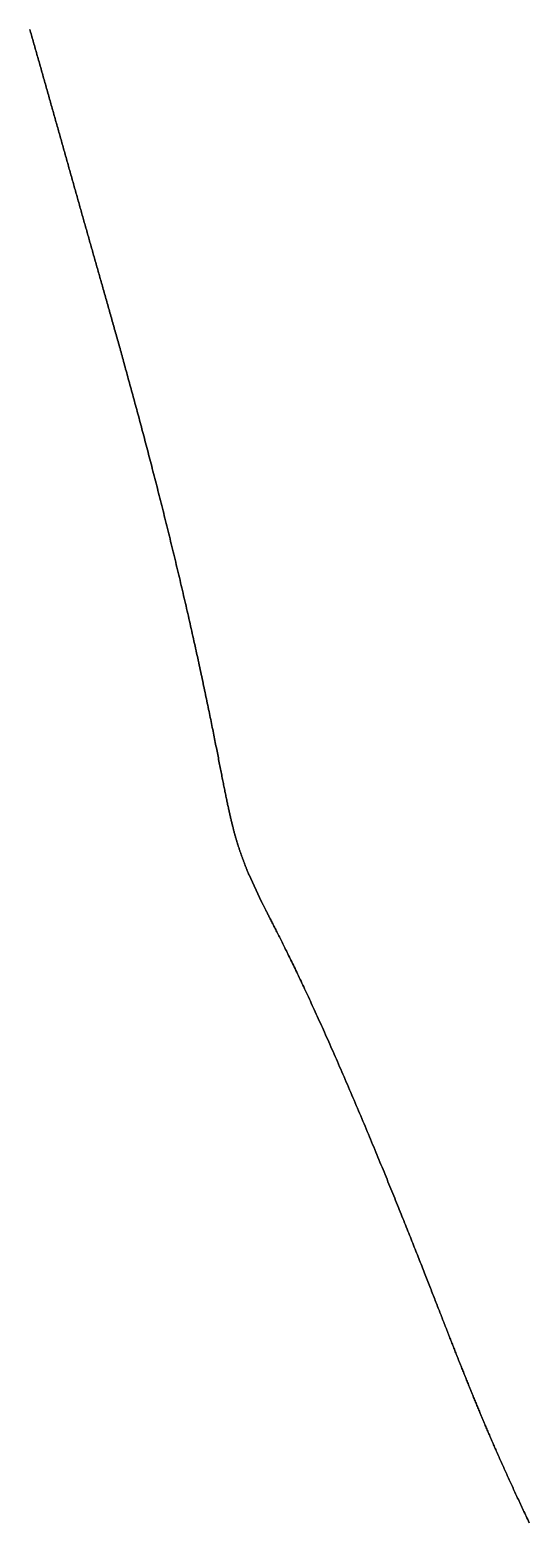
# Model space of a CAD drawing. Header units: inches. Extents: x 130170 to 284068, y 377793 to 804530.
# Drawn here: x 260102.2 to 260119.8, y 742403.6 to 742456.2 of the extents above; entities that cross this region are included whole.
import ezdxf

# ---------------------------------------------------------------- set-up
doc = ezdxf.new("R2010")
doc.units = ezdxf.units.IN
doc.header["$MEASUREMENT"] = 0
doc.layers.add('muni_il', color=7, linetype='Continuous')

msp = doc.modelspace()

# ---------------------------------------------------------------- linework, layer by layer
at = {"layer": 'muni_il'}
for points in [[(260119.768, 742403.587), (260119.741, 742403.644), (260119.714, 742403.7), (260119.688, 742403.756), (260119.661, 742403.812), (260119.635, 742403.867), (260119.61, 742403.922), (260119.584, 742403.976), (260119.558, 742404.031), (260119.533, 742404.085), (260119.508, 742404.138), (260119.483, 742404.192), (260119.458, 742404.245), (260119.434, 742404.297), (260119.409, 742404.35), (260119.385, 742404.402), (260119.361, 742404.453), (260119.337, 742404.505), (260119.313, 742404.556), (260119.289, 742404.607), (260119.266, 742404.658), (260119.243, 742404.708), (260119.22, 742404.758), (260119.197, 742404.808), (260119.174, 742404.858), (260119.151, 742404.907), (260119.129, 742404.956), (260119.106, 742405.005), (260119.084, 742405.054), (260119.062, 742405.102), (260119.04, 742405.151), (260119.018, 742405.199), (260118.996, 742405.246), (260118.975, 742405.294), (260118.953, 742405.341), (260118.932, 742405.388), (260118.911, 742405.435), (260118.89, 742405.482), (260118.869, 742405.528), (260118.848, 742405.575), (260118.828, 742405.621), (260118.807, 742405.667), (260118.787, 742405.712), (260118.766, 742405.758), (260118.746, 742405.803), (260118.726, 742405.848), (260118.706, 742405.894), (260118.686, 742405.938), (260118.666, 742405.983), (260118.647, 742406.028), (260118.627, 742406.072), (260118.608, 742406.116), (260118.588, 742406.16), (260118.569, 742406.204), (260118.55, 742406.248), (260118.531, 742406.292), (260118.512, 742406.335), (260118.493, 742406.379), (260118.474, 742406.422), (260118.455, 742406.465), (260118.437, 742406.508), (260118.418, 742406.551), (260118.399, 742406.593), (260118.381, 742406.636), (260118.363, 742406.679), (260118.344, 742406.721), (260118.326, 742406.763), (260118.308, 742406.806), (260118.29, 742406.848), (260118.272, 742406.89), (260118.254, 742406.932), (260118.237, 742406.974), (260118.219, 742407.015), (260118.201, 742407.057), (260118.183, 742407.099), (260118.166, 742407.14), (260118.148, 742407.182), (260118.131, 742407.223), (260118.114, 742407.264), (260118.096, 742407.306), (260118.079, 742407.347), (260118.062, 742407.388), (260118.044, 742407.429), (260118.027, 742407.47), (260118.01, 742407.511), (260117.993, 742407.552), (260117.976, 742407.593), (260117.959, 742407.633), (260117.942, 742407.674), (260117.925, 742407.715), (260117.909, 742407.756), (260117.892, 742407.796), (260117.875, 742407.837), (260117.858, 742407.877), (260117.842, 742407.918), (260117.825, 742407.959), (260117.808, 742407.999), (260117.792, 742408.04), (260117.775, 742408.08), (260117.758, 742408.121), (260117.742, 742408.161), (260117.725, 742408.202), (260117.709, 742408.243), (260117.692, 742408.283), (260117.676, 742408.324), (260117.659, 742408.364), (260117.643, 742408.405), (260117.626, 742408.445), (260117.61, 742408.486), (260117.594, 742408.527), (260117.577, 742408.567), (260117.561, 742408.608), (260117.544, 742408.649), (260117.528, 742408.69), (260117.511, 742408.731), (260117.495, 742408.772), (260117.479, 742408.813), (260117.462, 742408.854), (260117.446, 742408.895), (260117.429, 742408.936), (260117.413, 742408.977), (260117.396, 742409.019), (260117.38, 742409.06), (260117.363, 742409.102), (260117.347, 742409.143), (260117.33, 742409.185), (260117.313, 742409.227), (260117.297, 742409.269), (260117.28, 742409.311), (260117.263, 742409.353), (260117.247, 742409.395), (260117.23, 742409.437), (260117.213, 742409.48), (260117.196, 742409.523), (260117.179, 742409.565), (260117.162, 742409.608), (260117.145, 742409.651), (260117.128, 742409.695), (260117.111, 742409.738), (260117.094, 742409.782), (260117.077, 742409.826), (260117.059, 742409.87), (260117.042, 742409.914), (260117.025, 742409.958), (260117.007, 742410.002), (260116.99, 742410.047), (260116.972, 742410.092), (260116.954, 742410.137), (260116.936, 742410.183), (260116.919, 742410.229), (260116.901, 742410.274), (260116.883, 742410.32), (260116.864, 742410.367), (260116.846, 742410.413), (260116.828, 742410.46), (260116.809, 742410.508), (260116.791, 742410.555), (260116.772, 742410.603), (260116.753, 742410.651), (260116.734, 742410.699), (260116.715, 742410.748), (260116.696, 742410.797), (260116.677, 742410.846), (260116.658, 742410.896), (260116.638, 742410.945), (260116.618, 742410.996), (260116.599, 742411.046), (260116.579, 742411.097), (260116.559, 742411.149), (260116.539, 742411.2), (260116.518, 742411.252), (260116.498, 742411.305), (260116.477, 742411.358), (260116.456, 742411.411), (260116.435, 742411.464), (260116.414, 742411.518), (260116.393, 742411.573), (260116.371, 742411.628), (260116.35, 742411.683), (260116.328, 742411.739), (260116.306, 742411.795), (260116.284, 742411.852), (260116.261, 742411.909), (260116.239, 742411.966), (260116.216, 742412.024), (260116.193, 742412.083), (260116.17, 742412.142), (260116.147, 742412.201), (260116.123, 742412.261), (260116.099, 742412.321), (260116.075, 742412.382), (260116.051, 742412.443), (260116.027, 742412.505), (260116.002, 742412.568), (260115.977, 742412.631), (260115.952, 742412.694), (260115.927, 742412.758), (260115.901, 742412.823), (260115.876, 742412.888), (260115.85, 742412.954), (260115.823, 742413.02), (260115.797, 742413.087), (260115.77, 742413.154), (260115.744, 742413.222), (260115.716, 742413.29), (260115.689, 742413.359), (260115.662, 742413.428), (260115.634, 742413.498), (260115.606, 742413.569), (260115.577, 742413.64), (260115.548, 742413.712), (260115.52, 742413.784), (260115.491, 742413.857), (260115.461, 742413.931), (260115.432, 742414.005), (260115.402, 742414.079), (260115.372, 742414.154), (260115.341, 742414.23), (260115.311, 742414.306), (260115.28, 742414.383), (260115.249, 742414.46), (260115.218, 742414.538), (260115.186, 742414.616), (260115.154, 742414.695), (260115.122, 742414.775), (260115.09, 742414.855), (260115.057, 742414.935), (260115.024, 742415.016), (260114.991, 742415.098), (260114.958, 742415.18), (260114.924, 742415.263), (260114.891, 742415.346), (260114.857, 742415.429), (260114.822, 742415.513), (260114.788, 742415.598), (260114.753, 742415.683), (260114.718, 742415.768), (260114.683, 742415.854), (260114.648, 742415.94), (260114.612, 742416.027), (260114.577, 742416.114), (260114.541, 742416.201), (260114.504, 742416.289), (260114.468, 742416.377), (260114.432, 742416.466), (260114.395, 742416.554), (260114.358, 742416.644), (260114.321, 742416.733), (260114.284, 742416.823), (260114.246, 742416.913), (260114.209, 742417.003), (260114.171, 742417.094), (260114.133, 742417.184), (260114.095, 742417.275), (260114.057, 742417.366), (260114.019, 742417.458), (260113.981, 742417.549), (260113.942, 742417.641), (260113.904, 742417.732), (260113.865, 742417.824), (260113.826, 742417.916), (260113.787, 742418.008), (260113.749, 742418.1), (260113.709, 742418.192), (260113.671, 742418.284), (260113.631, 742418.376), (260113.592, 742418.468), (260113.553, 742418.56), (260113.514, 742418.652), (260113.475, 742418.743), (260113.435, 742418.835), (260113.396, 742418.927), (260113.357, 742419.018), (260113.318, 742419.109), (260113.279, 742419.2), (260113.24, 742419.29), (260113.2, 742419.381), (260113.161, 742419.471), (260113.122, 742419.561), (260113.083, 742419.65), (260113.044, 742419.739), (260113.006, 742419.828), (260112.967, 742419.917), (260112.928, 742420.005), (260112.89, 742420.093), (260112.851, 742420.18), (260112.813, 742420.267), (260112.775, 742420.353), (260112.737, 742420.439), (260112.699, 742420.524), (260112.661, 742420.609), (260112.624, 742420.693), (260112.586, 742420.777), (260112.549, 742420.86), (260112.512, 742420.943), (260112.475, 742421.025), (260112.438, 742421.106), (260112.402, 742421.187), (260112.366, 742421.267), (260112.33, 742421.347), (260112.294, 742421.426), (260112.258, 742421.504), (260112.223, 742421.582), (260112.188, 742421.659), (260112.153, 742421.735), (260112.118, 742421.81), (260112.083, 742421.885), (260112.049, 742421.959), (260112.015, 742422.032), (260111.981, 742422.105), (260111.948, 742422.177), (260111.915, 742422.248), (260111.882, 742422.318), (260111.849, 742422.388), (260111.817, 742422.457), (260111.785, 742422.525), (260111.753, 742422.592), (260111.721, 742422.659), (260111.69, 742422.725), (260111.659, 742422.79), (260111.628, 742422.854), (260111.598, 742422.917), (260111.568, 742422.98), (260111.538, 742423.042), (260111.509, 742423.103), (260111.479, 742423.164), (260111.451, 742423.224), (260111.422, 742423.283), (260111.394, 742423.341), (260111.365, 742423.398), (260111.338, 742423.455), (260111.31, 742423.511), (260111.283, 742423.566), (260111.256, 742423.621), (260111.23, 742423.675), (260111.204, 742423.728), (260111.178, 742423.78), (260111.152, 742423.832), (260111.127, 742423.883), (260111.102, 742423.933), (260111.077, 742423.982), (260111.053, 742424.031), (260111.029, 742424.079), (260111.005, 742424.126), (260110.982, 742424.173), (260110.959, 742424.219), (260110.936, 742424.264), (260110.914, 742424.308), (260110.892, 742424.352), (260110.87, 742424.395), (260110.848, 742424.438), (260110.827, 742424.479), (260110.807, 742424.52), (260110.786, 742424.56), (260110.766, 742424.6), (260110.747, 742424.638), (260110.727, 742424.676), (260110.708, 742424.714), (260110.69, 742424.75), (260110.671, 742424.786), (260110.653, 742424.821), (260110.636, 742424.855), (260110.619, 742424.889), (260110.602, 742424.922), (260110.586, 742424.954), (260110.57, 742424.985), (260110.554, 742425.016), (260110.539, 742425.046), (260110.524, 742425.075), (260110.509, 742425.103), (260110.495, 742425.131), (260110.482, 742425.158), (260110.468, 742425.184), (260110.455, 742425.209), (260110.443, 742425.234), (260110.431, 742425.258), (260110.419, 742425.281), (260110.408, 742425.303), (260110.397, 742425.325), (260110.386, 742425.345), (260110.376, 742425.365), (260110.366, 742425.385), (260110.357, 742425.403), (260110.348, 742425.421), (260110.339, 742425.438), (260110.331, 742425.454), (260110.323, 742425.47), (260110.316, 742425.484), (260109.887, 742426.402), (260109.884, 742426.408), (260109.881, 742426.414), (260109.878, 742426.422), (260109.874, 742426.432), (260109.87, 742426.442), (260109.865, 742426.455), (260109.86, 742426.468), (260109.854, 742426.482), (260109.848, 742426.497), (260109.841, 742426.513), (260109.834, 742426.53), (260109.827, 742426.548), (260109.82, 742426.566), (260109.812, 742426.584), (260109.805, 742426.604), (260109.797, 742426.623), (260109.789, 742426.644), (260109.781, 742426.664), (260109.772, 742426.685), (260109.764, 742426.706), (260109.756, 742426.728), (260109.747, 742426.749), (260109.739, 742426.771), (260109.73, 742426.794), (260109.722, 742426.816), (260109.713, 742426.839), (260109.704, 742426.862), (260109.696, 742426.884), (260109.687, 742426.908), (260109.678, 742426.931), (260109.67, 742426.954), (260109.661, 742426.978), (260109.652, 742427.001), (260109.644, 742427.025), (260109.635, 742427.049), (260109.627, 742427.073), (260109.618, 742427.097), (260109.609, 742427.121), (260109.601, 742427.145), (260109.592, 742427.169), (260109.584, 742427.194), (260109.576, 742427.218), (260109.567, 742427.243), (260109.559, 742427.267), (260109.55, 742427.292), (260109.542, 742427.317), (260109.534, 742427.342), (260109.526, 742427.367), (260109.518, 742427.392), (260109.509, 742427.417), (260109.501, 742427.443), (260109.493, 742427.468), (260109.485, 742427.494), (260109.477, 742427.519), (260109.469, 742427.545), (260109.461, 742427.571), (260109.453, 742427.597), (260109.445, 742427.624), (260109.438, 742427.65), (260109.43, 742427.677), (260109.422, 742427.704), (260109.414, 742427.73), (260109.406, 742427.758), (260109.399, 742427.785), (260109.391, 742427.812), (260109.383, 742427.84), (260109.375, 742427.868), (260109.368, 742427.896), (260109.36, 742427.925), (260109.352, 742427.953), (260109.345, 742427.982), (260109.337, 742428.011), (260109.329, 742428.041), (260109.322, 742428.071), (260109.314, 742428.101), (260109.306, 742428.131), (260109.299, 742428.161), (260109.291, 742428.192), (260109.283, 742428.223), (260109.276, 742428.255), (260109.268, 742428.287), (260109.26, 742428.319), (260109.253, 742428.352), (260109.245, 742428.384), (260109.237, 742428.418), (260109.229, 742428.451), (260109.222, 742428.485), (260109.214, 742428.52), (260109.206, 742428.555), (260109.198, 742428.59), (260109.19, 742428.625), (260109.182, 742428.662), (260109.174, 742428.698), (260109.166, 742428.735), (260109.158, 742428.772), (260109.15, 742428.81), (260109.141, 742428.849), (260109.133, 742428.887), (260109.125, 742428.927), (260109.116, 742428.966), (260109.108, 742429.007), (260109.099, 742429.047), (260109.091, 742429.089), (260109.082, 742429.13), (260109.073, 742429.173), (260109.065, 742429.215), (260109.056, 742429.259), (260109.047, 742429.303), (260109.038, 742429.347), (260109.029, 742429.392), (260109.02, 742429.437), (260109.01, 742429.483), (260109.001, 742429.53), (260108.992, 742429.577), (260108.982, 742429.625), (260108.973, 742429.673), (260108.963, 742429.722), (260108.953, 742429.771), (260108.943, 742429.821), (260108.933, 742429.872), (260108.923, 742429.923), (260108.913, 742429.975), (260108.903, 742430.027), (260108.892, 742430.08), (260108.882, 742430.134), (260108.871, 742430.188), (260108.86, 742430.242), (260108.849, 742430.298), (260108.838, 742430.354), (260108.827, 742430.41), (260108.816, 742430.467), (260108.805, 742430.525), (260108.793, 742430.583), (260108.781, 742430.642), (260108.77, 742430.702), (260108.758, 742430.762), (260108.746, 742430.823), (260108.734, 742430.884), (260108.721, 742430.946), (260108.709, 742431.009), (260108.696, 742431.072), (260108.684, 742431.135), (260108.671, 742431.2), (260108.658, 742431.265), (260108.645, 742431.33), (260108.632, 742431.396), (260108.618, 742431.463), (260108.605, 742431.53), (260108.591, 742431.598), (260108.577, 742431.666), (260108.563, 742431.735), (260108.549, 742431.805), (260108.535, 742431.875), (260108.521, 742431.946), (260108.506, 742432.017), (260108.491, 742432.089), (260108.477, 742432.161), (260108.462, 742432.234), (260108.446, 742432.308), (260108.431, 742432.382), (260108.416, 742432.456), (260108.4, 742432.531), (260108.384, 742432.607), (260108.369, 742432.683), (260108.353, 742432.759), (260108.336, 742432.836), (260108.32, 742432.914), (260108.304, 742432.992), (260108.287, 742433.07), (260108.27, 742433.149), (260108.253, 742433.229), (260108.236, 742433.309), (260108.219, 742433.389), (260108.202, 742433.47), (260108.185, 742433.551), (260108.167, 742433.633), (260108.149, 742433.715), (260108.131, 742433.798), (260108.113, 742433.881), (260108.095, 742433.964), (260108.077, 742434.048), (260108.058, 742434.132), (260108.04, 742434.217), (260108.021, 742434.301), (260108.002, 742434.387), (260107.983, 742434.472), (260107.964, 742434.558), (260107.945, 742434.644), (260107.926, 742434.731), (260107.906, 742434.818), (260107.887, 742434.905), (260107.867, 742434.992), (260107.847, 742435.08), (260107.827, 742435.168), (260107.808, 742435.256), (260107.787, 742435.345), (260107.767, 742435.433), (260107.747, 742435.523), (260107.726, 742435.612), (260107.706, 742435.701), (260107.685, 742435.791), (260107.665, 742435.88), (260107.644, 742435.97), (260107.623, 742436.06), (260107.602, 742436.151), (260107.581, 742436.241), (260107.56, 742436.332), (260107.538, 742436.422), (260107.517, 742436.513), (260107.496, 742436.604), (260107.474, 742436.695), (260107.453, 742436.786), (260107.431, 742436.877), (260107.409, 742436.968), (260107.388, 742437.059), (260107.366, 742437.15), (260107.344, 742437.242), (260107.322, 742437.333), (260107.3, 742437.424), (260107.278, 742437.515), (260107.256, 742437.607), (260107.234, 742437.698), (260107.212, 742437.789), (260107.19, 742437.88), (260107.167, 742437.971), (260107.145, 742438.062), (260107.123, 742438.153), (260107.101, 742438.244), (260107.078, 742438.335), (260107.056, 742438.425), (260107.034, 742438.516), (260107.011, 742438.606), (260106.989, 742438.697), (260106.966, 742438.787), (260106.944, 742438.877), (260106.922, 742438.966), (260106.899, 742439.056), (260106.877, 742439.146), (260106.854, 742439.235), (260106.832, 742439.324), (260106.81, 742439.413), (260106.787, 742439.501), (260106.765, 742439.59), (260106.743, 742439.678), (260106.72, 742439.766), (260106.698, 742439.854), (260106.676, 742439.941), (260106.653, 742440.028), (260106.631, 742440.115), (260106.609, 742440.202), (260106.587, 742440.288), (260106.565, 742440.374), (260106.542, 742440.46), (260106.52, 742440.545), (260106.498, 742440.631), (260106.476, 742440.716), (260106.454, 742440.8), (260106.433, 742440.884), (260106.411, 742440.968), (260106.389, 742441.052), (260106.367, 742441.135), (260106.345, 742441.218), (260106.324, 742441.301), (260106.302, 742441.383), (260106.281, 742441.465), (260106.259, 742441.546), (260106.238, 742441.627), (260106.217, 742441.708), (260106.195, 742441.788), (260106.174, 742441.868), (260106.153, 742441.948), (260106.132, 742442.027), (260106.111, 742442.106), (260106.09, 742442.185), (260106.069, 742442.263), (260106.048, 742442.34), (260106.028, 742442.418), (260106.007, 742442.495), (260105.986, 742442.571), (260105.966, 742442.648), (260105.946, 742442.723), (260105.925, 742442.799), (260105.905, 742442.874), (260105.885, 742442.948), (260105.865, 742443.022), (260105.845, 742443.096), (260105.825, 742443.17), (260105.805, 742443.243), (260105.785, 742443.315), (260105.766, 742443.387), (260105.746, 742443.459), (260105.727, 742443.531), (260105.707, 742443.602), (260105.688, 742443.672), (260105.669, 742443.742), (260105.65, 742443.812), (260105.63, 742443.882), (260105.612, 742443.951), (260105.593, 742444.019), (260105.574, 742444.088), (260105.555, 742444.156), (260105.536, 742444.223), (260105.518, 742444.29), (260105.499, 742444.357), (260105.481, 742444.424), (260105.463, 742444.489), (260105.445, 742444.555), (260105.426, 742444.621), (260105.408, 742444.685), (260105.39, 742444.75), (260105.373, 742444.814), (260105.355, 742444.878), (260105.337, 742444.942), (260105.319, 742445.005), (260105.302, 742445.068), (260105.284, 742445.13), (260105.267, 742445.192), (260105.25, 742445.254), (260105.233, 742445.316), (260105.215, 742445.377), (260105.198, 742445.438), (260105.181, 742445.498), (260105.164, 742445.559), (260105.148, 742445.619), (260105.131, 742445.678), (260105.114, 742445.738), (260105.097, 742445.797), (260105.081, 742445.855), (260105.064, 742445.914), (260105.048, 742445.972), (260105.032, 742446.03), (260105.015, 742446.088), (260104.999, 742446.145), (260104.983, 742446.202), (260104.967, 742446.259), (260104.951, 742446.316), (260104.935, 742446.372), (260104.919, 742446.429), (260104.903, 742446.484), (260104.887, 742446.54), (260104.872, 742446.596), (260104.856, 742446.651), (260104.84, 742446.706), (260104.825, 742446.761), (260104.809, 742446.815), (260104.794, 742446.87), (260104.778, 742446.924), (260104.763, 742446.978), (260104.748, 742447.032), (260104.733, 742447.086), (260104.717, 742447.139), (260104.702, 742447.193), (260104.687, 742447.246), (260104.672, 742447.299), (260104.657, 742447.352), (260104.642, 742447.404), (260104.627, 742447.457), (260104.612, 742447.509), (260104.597, 742447.562), (260104.582, 742447.614), (260104.568, 742447.666), (260104.553, 742447.718), (260104.538, 742447.77), (260104.524, 742447.821), (260104.509, 742447.873), (260104.494, 742447.924), (260104.48, 742447.976), (260104.465, 742448.027), (260104.451, 742448.078), (260104.436, 742448.129), (260104.422, 742448.18), (260104.407, 742448.231), (260104.393, 742448.282), (260104.378, 742448.333), (260104.364, 742448.384), (260104.349, 742448.434), (260104.335, 742448.485), (260104.321, 742448.536), (260104.306, 742448.586), (260104.292, 742448.637), (260104.278, 742448.687), (260104.263, 742448.737), (260104.249, 742448.788), (260104.235, 742448.838), (260104.221, 742448.888), (260104.206, 742448.939), (260104.192, 742448.989), (260104.178, 742449.039), (260104.164, 742449.089), (260104.149, 742449.139), (260104.135, 742449.19), (260104.121, 742449.24), (260104.107, 742449.29), (260104.093, 742449.34), (260104.078, 742449.39), (260104.064, 742449.44), (260104.05, 742449.491), (260104.036, 742449.541), (260104.021, 742449.591), (260104.007, 742449.641), (260103.993, 742449.691), (260103.979, 742449.742), (260103.965, 742449.792), (260103.951, 742449.842), (260103.936, 742449.893), (260103.922, 742449.943), (260103.908, 742449.993), (260103.894, 742450.044), (260103.879, 742450.094), (260103.865, 742450.145), (260103.851, 742450.195), (260103.837, 742450.246), (260103.822, 742450.296), (260103.808, 742450.347), (260103.794, 742450.398), (260103.779, 742450.448), (260103.765, 742450.499), (260103.751, 742450.55), (260103.736, 742450.601), (260103.722, 742450.651), (260103.708, 742450.702), (260103.693, 742450.753), (260103.679, 742450.804), (260103.665, 742450.855), (260103.65, 742450.906), (260103.636, 742450.958), (260103.621, 742451.009), (260103.607, 742451.06), (260103.592, 742451.111), (260103.578, 742451.163), (260103.564, 742451.214), (260103.549, 742451.266), (260103.535, 742451.317), (260103.52, 742451.369), (260103.505, 742451.42), (260103.491, 742451.472), (260103.476, 742451.524), (260103.462, 742451.575), (260103.447, 742451.627), (260103.433, 742451.679), (260103.418, 742451.731), (260103.403, 742451.783), (260103.389, 742451.835), (260103.374, 742451.887), (260103.359, 742451.939), (260103.345, 742451.991), (260103.33, 742452.043), (260103.315, 742452.096), (260103.3, 742452.148), (260103.286, 742452.2), (260103.271, 742452.253), (260103.256, 742452.305), (260103.241, 742452.357), (260103.227, 742452.41), (260103.212, 742452.462), (260103.197, 742452.515), (260103.182, 742452.568), (260103.167, 742452.62), (260103.153, 742452.673), (260103.138, 742452.725), (260103.123, 742452.778), (260103.108, 742452.831), (260103.093, 742452.884), (260103.078, 742452.936), (260103.063, 742452.989), (260103.048, 742453.042), (260103.033, 742453.095), (260103.019, 742453.148), (260103.004, 742453.201), (260102.989, 742453.254), (260102.974, 742453.307), (260102.959, 742453.36), (260102.944, 742453.413), (260102.929, 742453.465), (260102.914, 742453.518), (260102.899, 742453.571), (260102.884, 742453.624), (260102.869, 742453.677), (260102.854, 742453.73), (260102.839, 742453.783), (260102.824, 742453.836), (260102.809, 742453.889), (260102.794, 742453.942), (260102.779, 742453.995), (260102.764, 742454.048), (260102.749, 742454.101), (260102.734, 742454.154), (260102.719, 742454.207), (260102.704, 742454.26), (260102.689, 742454.313), (260102.674, 742454.366), (260102.659, 742454.419), (260102.644, 742454.471), (260102.629, 742454.524), (260102.614, 742454.577), (260102.599, 742454.63), (260102.584, 742454.683), (260102.569, 742454.735), (260102.554, 742454.788), (260102.539, 742454.841), (260102.524, 742454.893), (260102.51, 742454.946), (260102.495, 742454.998), (260102.48, 742455.051), (260102.465, 742455.103), (260102.45, 742455.155), (260102.435, 742455.208), (260102.42, 742455.26), (260102.405, 742455.312), (260102.391, 742455.364), (260102.376, 742455.416), (260102.361, 742455.468), (260102.346, 742455.521), (260102.331, 742455.572), (260102.317, 742455.624), (260102.302, 742455.676), (260102.287, 742455.728), (260102.272, 742455.779), (260102.258, 742455.831), (260102.243, 742455.883), (260102.228, 742455.934), (260102.214, 742455.985), (260102.199, 742456.037), (260102.185, 742456.088), (260102.17, 742456.139), (260102.155, 742456.19)], [(260102.155, 742456.19), (260102.17, 742456.139), (260102.185, 742456.088), (260102.199, 742456.037), (260102.214, 742455.985), (260102.228, 742455.934), (260102.243, 742455.883), (260102.258, 742455.831), (260102.272, 742455.779), (260102.287, 742455.728), (260102.302, 742455.676), (260102.317, 742455.624), (260102.331, 742455.572), (260102.346, 742455.521), (260102.361, 742455.468), (260102.376, 742455.416), (260102.391, 742455.364), (260102.405, 742455.312), (260102.42, 742455.26), (260102.435, 742455.208), (260102.45, 742455.155), (260102.465, 742455.103), (260102.48, 742455.051), (260102.495, 742454.998), (260102.51, 742454.946), (260102.524, 742454.893), (260102.539, 742454.841), (260102.554, 742454.788), (260102.569, 742454.735), (260102.584, 742454.683), (260102.599, 742454.63), (260102.614, 742454.577), (260102.629, 742454.524), (260102.644, 742454.471), (260102.659, 742454.419), (260102.674, 742454.366), (260102.689, 742454.313), (260102.704, 742454.26), (260102.719, 742454.207), (260102.734, 742454.154), (260102.749, 742454.101), (260102.764, 742454.048), (260102.779, 742453.995), (260102.794, 742453.942), (260102.809, 742453.889), (260102.824, 742453.836), (260102.839, 742453.783), (260102.854, 742453.73), (260102.869, 742453.677), (260102.884, 742453.624), (260102.899, 742453.571), (260102.914, 742453.518), (260102.929, 742453.465), (260102.944, 742453.413), (260102.959, 742453.36), (260102.974, 742453.307), (260102.989, 742453.254), (260103.004, 742453.201), (260103.019, 742453.148), (260103.033, 742453.095), (260103.048, 742453.042), (260103.063, 742452.989), (260103.078, 742452.936), (260103.093, 742452.884), (260103.108, 742452.831), (260103.123, 742452.778), (260103.138, 742452.725), (260103.153, 742452.673), (260103.167, 742452.62), (260103.182, 742452.568), (260103.197, 742452.515), (260103.212, 742452.462), (260103.227, 742452.41), (260103.241, 742452.357), (260103.256, 742452.305), (260103.271, 742452.253), (260103.286, 742452.2), (260103.3, 742452.148), (260103.315, 742452.096), (260103.33, 742452.043), (260103.345, 742451.991), (260103.359, 742451.939), (260103.374, 742451.887), (260103.389, 742451.835), (260103.403, 742451.783), (260103.418, 742451.731), (260103.433, 742451.679), (260103.447, 742451.627), (260103.462, 742451.575), (260103.476, 742451.524), (260103.491, 742451.472), (260103.505, 742451.42), (260103.52, 742451.369), (260103.535, 742451.317), (260103.549, 742451.266), (260103.564, 742451.214), (260103.578, 742451.163), (260103.592, 742451.111), (260103.607, 742451.06), (260103.621, 742451.009), (260103.636, 742450.958), (260103.65, 742450.906), (260103.665, 742450.855), (260103.679, 742450.804), (260103.693, 742450.753), (260103.708, 742450.702), (260103.722, 742450.651), (260103.736, 742450.601), (260103.751, 742450.55), (260103.765, 742450.499), (260103.779, 742450.448), (260103.794, 742450.398), (260103.808, 742450.347), (260103.822, 742450.296), (260103.837, 742450.246), (260103.851, 742450.195), (260103.865, 742450.145), (260103.879, 742450.094), (260103.894, 742450.044), (260103.908, 742449.993), (260103.922, 742449.943), (260103.936, 742449.893), (260103.951, 742449.842), (260103.965, 742449.792), (260103.979, 742449.742), (260103.993, 742449.691), (260104.007, 742449.641), (260104.021, 742449.591), (260104.036, 742449.541), (260104.05, 742449.491), (260104.064, 742449.44), (260104.078, 742449.39), (260104.093, 742449.34), (260104.107, 742449.29), (260104.121, 742449.24), (260104.135, 742449.19), (260104.149, 742449.139), (260104.164, 742449.089), (260104.178, 742449.039), (260104.192, 742448.989), (260104.206, 742448.939), (260104.221, 742448.888), (260104.235, 742448.838), (260104.249, 742448.788), (260104.263, 742448.737), (260104.278, 742448.687), (260104.292, 742448.637), (260104.306, 742448.586), (260104.321, 742448.536), (260104.335, 742448.485), (260104.349, 742448.434), (260104.364, 742448.384), (260104.378, 742448.333), (260104.393, 742448.282), (260104.407, 742448.231), (260104.422, 742448.18), (260104.436, 742448.129), (260104.451, 742448.078), (260104.465, 742448.027), (260104.48, 742447.976), (260104.494, 742447.924), (260104.509, 742447.873), (260104.524, 742447.821), (260104.538, 742447.77), (260104.553, 742447.718), (260104.568, 742447.666), (260104.582, 742447.614), (260104.597, 742447.562), (260104.612, 742447.509), (260104.627, 742447.457), (260104.642, 742447.404), (260104.657, 742447.352), (260104.672, 742447.299), (260104.687, 742447.246), (260104.702, 742447.193), (260104.717, 742447.139), (260104.733, 742447.086), (260104.748, 742447.032), (260104.763, 742446.978), (260104.778, 742446.924), (260104.794, 742446.87), (260104.809, 742446.815), (260104.825, 742446.761), (260104.84, 742446.706), (260104.856, 742446.651), (260104.872, 742446.596), (260104.887, 742446.54), (260104.903, 742446.484), (260104.919, 742446.429), (260104.935, 742446.372), (260104.951, 742446.316), (260104.967, 742446.259), (260104.983, 742446.202), (260104.999, 742446.145), (260105.015, 742446.088), (260105.032, 742446.03), (260105.048, 742445.972), (260105.064, 742445.914), (260105.081, 742445.855), (260105.097, 742445.797), (260105.114, 742445.738), (260105.131, 742445.678), (260105.148, 742445.619), (260105.164, 742445.559), (260105.181, 742445.498), (260105.198, 742445.438), (260105.215, 742445.377), (260105.233, 742445.316), (260105.25, 742445.254), (260105.267, 742445.192), (260105.284, 742445.13), (260105.302, 742445.068), (260105.319, 742445.005), (260105.337, 742444.942), (260105.355, 742444.878), (260105.373, 742444.814), (260105.39, 742444.75), (260105.408, 742444.685), (260105.426, 742444.621), (260105.445, 742444.555), (260105.463, 742444.489), (260105.481, 742444.424), (260105.499, 742444.357), (260105.518, 742444.29), (260105.536, 742444.223), (260105.555, 742444.156), (260105.574, 742444.088), (260105.593, 742444.019), (260105.612, 742443.951), (260105.63, 742443.882), (260105.65, 742443.812), (260105.669, 742443.742), (260105.688, 742443.672), (260105.707, 742443.602), (260105.727, 742443.531), (260105.746, 742443.459), (260105.766, 742443.387), (260105.785, 742443.315), (260105.805, 742443.243), (260105.825, 742443.17), (260105.845, 742443.096), (260105.865, 742443.022), (260105.885, 742442.948), (260105.905, 742442.874), (260105.925, 742442.799), (260105.946, 742442.723), (260105.966, 742442.648), (260105.986, 742442.571), (260106.007, 742442.495), (260106.028, 742442.418), (260106.048, 742442.34), (260106.069, 742442.263), (260106.09, 742442.185), (260106.111, 742442.106), (260106.132, 742442.027), (260106.153, 742441.948), (260106.174, 742441.868), (260106.195, 742441.788), (260106.217, 742441.708), (260106.238, 742441.627), (260106.259, 742441.546), (260106.281, 742441.465), (260106.302, 742441.383), (260106.324, 742441.301), (260106.345, 742441.218), (260106.367, 742441.135), (260106.389, 742441.052), (260106.411, 742440.968), (260106.433, 742440.884), (260106.454, 742440.8), (260106.476, 742440.716), (260106.498, 742440.631), (260106.52, 742440.545), (260106.542, 742440.46), (260106.565, 742440.374), (260106.587, 742440.288), (260106.609, 742440.202), (260106.631, 742440.115), (260106.653, 742440.028), (260106.676, 742439.941), (260106.698, 742439.854), (260106.72, 742439.766), (260106.743, 742439.678), (260106.765, 742439.59), (260106.787, 742439.501), (260106.81, 742439.413), (260106.832, 742439.324), (260106.854, 742439.235), (260106.877, 742439.146), (260106.899, 742439.056), (260106.922, 742438.966), (260106.944, 742438.877), (260106.966, 742438.787), (260106.989, 742438.697), (260107.011, 742438.606), (260107.034, 742438.516), (260107.056, 742438.425), (260107.078, 742438.335), (260107.101, 742438.244), (260107.123, 742438.153), (260107.145, 742438.062), (260107.167, 742437.971), (260107.19, 742437.88), (260107.212, 742437.789), (260107.234, 742437.698), (260107.256, 742437.607), (260107.278, 742437.515), (260107.3, 742437.424), (260107.322, 742437.333), (260107.344, 742437.242), (260107.366, 742437.15), (260107.388, 742437.059), (260107.409, 742436.968), (260107.431, 742436.877), (260107.453, 742436.786), (260107.474, 742436.695), (260107.496, 742436.604), (260107.517, 742436.513), (260107.538, 742436.422), (260107.56, 742436.332), (260107.581, 742436.241), (260107.602, 742436.151), (260107.623, 742436.06), (260107.644, 742435.97), (260107.665, 742435.88), (260107.685, 742435.791), (260107.706, 742435.701), (260107.726, 742435.612), (260107.747, 742435.523), (260107.767, 742435.433), (260107.787, 742435.345), (260107.808, 742435.256), (260107.827, 742435.168), (260107.847, 742435.08), (260107.867, 742434.992), (260107.887, 742434.905), (260107.906, 742434.818), (260107.926, 742434.731), (260107.945, 742434.644), (260107.964, 742434.558), (260107.983, 742434.472), (260108.002, 742434.387), (260108.021, 742434.301), (260108.04, 742434.217), (260108.058, 742434.132), (260108.077, 742434.048), (260108.095, 742433.964), (260108.113, 742433.881), (260108.131, 742433.798), (260108.149, 742433.715), (260108.167, 742433.633), (260108.185, 742433.551), (260108.202, 742433.47), (260108.219, 742433.389), (260108.236, 742433.309), (260108.253, 742433.229), (260108.27, 742433.149), (260108.287, 742433.07), (260108.304, 742432.992), (260108.32, 742432.914), (260108.336, 742432.836), (260108.353, 742432.759), (260108.369, 742432.683), (260108.384, 742432.607), (260108.4, 742432.531), (260108.416, 742432.456), (260108.431, 742432.382), (260108.446, 742432.308), (260108.462, 742432.234), (260108.477, 742432.161), (260108.491, 742432.089), (260108.506, 742432.017), (260108.521, 742431.946), (260108.535, 742431.875), (260108.549, 742431.805), (260108.563, 742431.735), (260108.577, 742431.666), (260108.591, 742431.598), (260108.605, 742431.53), (260108.618, 742431.463), (260108.632, 742431.396), (260108.645, 742431.33), (260108.658, 742431.265), (260108.671, 742431.2), (260108.684, 742431.135), (260108.696, 742431.072), (260108.709, 742431.009), (260108.721, 742430.946), (260108.734, 742430.884), (260108.746, 742430.823), (260108.758, 742430.762), (260108.77, 742430.702), (260108.781, 742430.642), (260108.793, 742430.583), (260108.805, 742430.525), (260108.816, 742430.467), (260108.827, 742430.41), (260108.838, 742430.354), (260108.849, 742430.298), (260108.86, 742430.242), (260108.871, 742430.188), (260108.882, 742430.134), (260108.892, 742430.08), (260108.903, 742430.027), (260108.913, 742429.975), (260108.923, 742429.923), (260108.933, 742429.872), (260108.943, 742429.821), (260108.953, 742429.771), (260108.963, 742429.722), (260108.973, 742429.673), (260108.982, 742429.625), (260108.992, 742429.577), (260109.001, 742429.53), (260109.01, 742429.483), (260109.02, 742429.437), (260109.029, 742429.392), (260109.038, 742429.347), (260109.047, 742429.303), (260109.056, 742429.259), (260109.065, 742429.215), (260109.073, 742429.173), (260109.082, 742429.13), (260109.091, 742429.089), (260109.099, 742429.047), (260109.108, 742429.007), (260109.116, 742428.966), (260109.125, 742428.927), (260109.133, 742428.887), (260109.141, 742428.849), (260109.15, 742428.81), (260109.158, 742428.772), (260109.166, 742428.735), (260109.174, 742428.698), (260109.182, 742428.662), (260109.19, 742428.625), (260109.198, 742428.59), (260109.206, 742428.555), (260109.214, 742428.52), (260109.222, 742428.485), (260109.229, 742428.451), (260109.237, 742428.418), (260109.245, 742428.384), (260109.253, 742428.352), (260109.26, 742428.319), (260109.268, 742428.287), (260109.276, 742428.255), (260109.283, 742428.223), (260109.291, 742428.192), (260109.299, 742428.161), (260109.306, 742428.131), (260109.314, 742428.101), (260109.322, 742428.071), (260109.329, 742428.041), (260109.337, 742428.011), (260109.345, 742427.982), (260109.352, 742427.953), (260109.36, 742427.925), (260109.368, 742427.896), (260109.375, 742427.868), (260109.383, 742427.84), (260109.391, 742427.812), (260109.399, 742427.785), (260109.406, 742427.758), (260109.414, 742427.73), (260109.422, 742427.704), (260109.43, 742427.677), (260109.438, 742427.65), (260109.445, 742427.624), (260109.453, 742427.597), (260109.461, 742427.571), (260109.469, 742427.545), (260109.477, 742427.519), (260109.485, 742427.494), (260109.493, 742427.468), (260109.501, 742427.443), (260109.509, 742427.417), (260109.518, 742427.392), (260109.526, 742427.367), (260109.534, 742427.342), (260109.542, 742427.317), (260109.55, 742427.292), (260109.559, 742427.267), (260109.567, 742427.243), (260109.576, 742427.218), (260109.584, 742427.194), (260109.592, 742427.169), (260109.601, 742427.145), (260109.609, 742427.121), (260109.618, 742427.097), (260109.627, 742427.073), (260109.635, 742427.049), (260109.644, 742427.025), (260109.652, 742427.001), (260109.661, 742426.978), (260109.67, 742426.954), (260109.678, 742426.931), (260109.687, 742426.908), (260109.696, 742426.884), (260109.704, 742426.862), (260109.713, 742426.839), (260109.722, 742426.816), (260109.73, 742426.794), (260109.739, 742426.771), (260109.747, 742426.749), (260109.756, 742426.728), (260109.764, 742426.706), (260109.772, 742426.685), (260109.781, 742426.664), (260109.789, 742426.644), (260109.797, 742426.623), (260109.805, 742426.604), (260109.812, 742426.584), (260109.82, 742426.566), (260109.827, 742426.548), (260109.834, 742426.53), (260109.841, 742426.513), (260109.848, 742426.497), (260109.854, 742426.482), (260109.86, 742426.468), (260109.865, 742426.455), (260109.87, 742426.442), (260109.874, 742426.432), (260109.878, 742426.422), (260109.881, 742426.414), (260109.884, 742426.408), (260109.887, 742426.402), (260110.316, 742425.484), (260110.323, 742425.47), (260110.331, 742425.454), (260110.339, 742425.438), (260110.348, 742425.421), (260110.357, 742425.403), (260110.366, 742425.385), (260110.376, 742425.365), (260110.386, 742425.345), (260110.397, 742425.325), (260110.408, 742425.303), (260110.419, 742425.281), (260110.431, 742425.258), (260110.443, 742425.234), (260110.455, 742425.209), (260110.468, 742425.184), (260110.482, 742425.158), (260110.495, 742425.131), (260110.509, 742425.103), (260110.524, 742425.075), (260110.539, 742425.046), (260110.554, 742425.016), (260110.57, 742424.985), (260110.586, 742424.954), (260110.602, 742424.922), (260110.619, 742424.889), (260110.636, 742424.855), (260110.653, 742424.821), (260110.671, 742424.786), (260110.69, 742424.75), (260110.708, 742424.714), (260110.727, 742424.676), (260110.747, 742424.638), (260110.766, 742424.6), (260110.786, 742424.56), (260110.807, 742424.52), (260110.827, 742424.479), (260110.848, 742424.438), (260110.87, 742424.395), (260110.892, 742424.352), (260110.914, 742424.308), (260110.936, 742424.264), (260110.959, 742424.219), (260110.982, 742424.173), (260111.005, 742424.126), (260111.029, 742424.079), (260111.053, 742424.031), (260111.077, 742423.982), (260111.102, 742423.933), (260111.127, 742423.883), (260111.152, 742423.832), (260111.178, 742423.78), (260111.204, 742423.728), (260111.23, 742423.675), (260111.256, 742423.621), (260111.283, 742423.566), (260111.31, 742423.511), (260111.338, 742423.455), (260111.365, 742423.398), (260111.394, 742423.341), (260111.422, 742423.283), (260111.451, 742423.224), (260111.479, 742423.164), (260111.509, 742423.103), (260111.538, 742423.042), (260111.568, 742422.98), (260111.598, 742422.917), (260111.628, 742422.854), (260111.659, 742422.79), (260111.69, 742422.725), (260111.721, 742422.659), (260111.753, 742422.592), (260111.785, 742422.525), (260111.817, 742422.457), (260111.849, 742422.388), (260111.882, 742422.318), (260111.915, 742422.248), (260111.948, 742422.177), (260111.981, 742422.105), (260112.015, 742422.032), (260112.049, 742421.959), (260112.083, 742421.885), (260112.118, 742421.81), (260112.153, 742421.735), (260112.188, 742421.659), (260112.223, 742421.582), (260112.258, 742421.504), (260112.294, 742421.426), (260112.33, 742421.347), (260112.366, 742421.267), (260112.402, 742421.187), (260112.438, 742421.106), (260112.475, 742421.025), (260112.512, 742420.943), (260112.549, 742420.86), (260112.586, 742420.777), (260112.624, 742420.693), (260112.661, 742420.609), (260112.699, 742420.524), (260112.737, 742420.439), (260112.775, 742420.353), (260112.813, 742420.267), (260112.851, 742420.18), (260112.89, 742420.093), (260112.928, 742420.005), (260112.967, 742419.917), (260113.006, 742419.828), (260113.044, 742419.739), (260113.083, 742419.65), (260113.122, 742419.561), (260113.161, 742419.471), (260113.2, 742419.381), (260113.24, 742419.29), (260113.279, 742419.2), (260113.318, 742419.109), (260113.357, 742419.018), (260113.396, 742418.927), (260113.435, 742418.835), (260113.475, 742418.743), (260113.514, 742418.652), (260113.553, 742418.56), (260113.592, 742418.468), (260113.631, 742418.376), (260113.671, 742418.284), (260113.709, 742418.192), (260113.749, 742418.1), (260113.787, 742418.008), (260113.826, 742417.916), (260113.865, 742417.824), (260113.904, 742417.732), (260113.942, 742417.641), (260113.981, 742417.549), (260114.019, 742417.458), (260114.057, 742417.366), (260114.095, 742417.275), (260114.133, 742417.184), (260114.171, 742417.094), (260114.209, 742417.003), (260114.246, 742416.913), (260114.284, 742416.823), (260114.321, 742416.733), (260114.358, 742416.644), (260114.395, 742416.554), (260114.432, 742416.466), (260114.468, 742416.377), (260114.504, 742416.289), (260114.541, 742416.201), (260114.577, 742416.114), (260114.612, 742416.027), (260114.648, 742415.94), (260114.683, 742415.854), (260114.718, 742415.768), (260114.753, 742415.683), (260114.788, 742415.598), (260114.822, 742415.513), (260114.857, 742415.429), (260114.891, 742415.346), (260114.924, 742415.263), (260114.958, 742415.18), (260114.991, 742415.098), (260115.024, 742415.016), (260115.057, 742414.935), (260115.09, 742414.855), (260115.122, 742414.775), (260115.154, 742414.695), (260115.186, 742414.616), (260115.218, 742414.538), (260115.249, 742414.46), (260115.28, 742414.383), (260115.311, 742414.306), (260115.341, 742414.23), (260115.372, 742414.154), (260115.402, 742414.079), (260115.432, 742414.005), (260115.461, 742413.931), (260115.491, 742413.857), (260115.52, 742413.784), (260115.548, 742413.712), (260115.577, 742413.64), (260115.606, 742413.569), (260115.634, 742413.498), (260115.662, 742413.428), (260115.689, 742413.359), (260115.716, 742413.29), (260115.744, 742413.222), (260115.77, 742413.154), (260115.797, 742413.087), (260115.823, 742413.02), (260115.85, 742412.954), (260115.876, 742412.888), (260115.901, 742412.823), (260115.927, 742412.758), (260115.952, 742412.694), (260115.977, 742412.631), (260116.002, 742412.568), (260116.027, 742412.505), (260116.051, 742412.443), (260116.075, 742412.382), (260116.099, 742412.321), (260116.123, 742412.261), (260116.147, 742412.201), (260116.17, 742412.142), (260116.193, 742412.083), (260116.216, 742412.024), (260116.239, 742411.966), (260116.261, 742411.909), (260116.284, 742411.852), (260116.306, 742411.795), (260116.328, 742411.739), (260116.35, 742411.683), (260116.371, 742411.628), (260116.393, 742411.573), (260116.414, 742411.518), (260116.435, 742411.464), (260116.456, 742411.411), (260116.477, 742411.358), (260116.498, 742411.305), (260116.518, 742411.252), (260116.539, 742411.2), (260116.559, 742411.149), (260116.579, 742411.097), (260116.599, 742411.046), (260116.618, 742410.996), (260116.638, 742410.945), (260116.658, 742410.896), (260116.677, 742410.846), (260116.696, 742410.797), (260116.715, 742410.748), (260116.734, 742410.699), (260116.753, 742410.651), (260116.772, 742410.603), (260116.791, 742410.555), (260116.809, 742410.508), (260116.828, 742410.46), (260116.846, 742410.413), (260116.864, 742410.367), (260116.883, 742410.32), (260116.901, 742410.274), (260116.919, 742410.229), (260116.936, 742410.183), (260116.954, 742410.137), (260116.972, 742410.092), (260116.99, 742410.047), (260117.007, 742410.002), (260117.025, 742409.958), (260117.042, 742409.914), (260117.059, 742409.87), (260117.077, 742409.826), (260117.094, 742409.782), (260117.111, 742409.738), (260117.128, 742409.695), (260117.145, 742409.651), (260117.162, 742409.608), (260117.179, 742409.565), (260117.196, 742409.523), (260117.213, 742409.48), (260117.23, 742409.437), (260117.247, 742409.395), (260117.263, 742409.353), (260117.28, 742409.311), (260117.297, 742409.269), (260117.313, 742409.227), (260117.33, 742409.185), (260117.347, 742409.143), (260117.363, 742409.102), (260117.38, 742409.06), (260117.396, 742409.019), (260117.413, 742408.977), (260117.429, 742408.936), (260117.446, 742408.895), (260117.462, 742408.854), (260117.479, 742408.813), (260117.495, 742408.772), (260117.511, 742408.731), (260117.528, 742408.69), (260117.544, 742408.649), (260117.561, 742408.608), (260117.577, 742408.567), (260117.594, 742408.527), (260117.61, 742408.486), (260117.626, 742408.445), (260117.643, 742408.405), (260117.659, 742408.364), (260117.676, 742408.324), (260117.692, 742408.283), (260117.709, 742408.243), (260117.725, 742408.202), (260117.742, 742408.161), (260117.758, 742408.121), (260117.775, 742408.08), (260117.792, 742408.04), (260117.808, 742407.999), (260117.825, 742407.959), (260117.842, 742407.918), (260117.858, 742407.877), (260117.875, 742407.837), (260117.892, 742407.796), (260117.909, 742407.756), (260117.925, 742407.715), (260117.942, 742407.674), (260117.959, 742407.633), (260117.976, 742407.593), (260117.993, 742407.552), (260118.01, 742407.511), (260118.027, 742407.47), (260118.044, 742407.429), (260118.062, 742407.388), (260118.079, 742407.347), (260118.096, 742407.306), (260118.114, 742407.264), (260118.131, 742407.223), (260118.148, 742407.182), (260118.166, 742407.14), (260118.183, 742407.099), (260118.201, 742407.057), (260118.219, 742407.015), (260118.237, 742406.974), (260118.254, 742406.932), (260118.272, 742406.89), (260118.29, 742406.848), (260118.308, 742406.806), (260118.326, 742406.763), (260118.344, 742406.721), (260118.363, 742406.679), (260118.381, 742406.636), (260118.399, 742406.593), (260118.418, 742406.551), (260118.437, 742406.508), (260118.455, 742406.465), (260118.474, 742406.422), (260118.493, 742406.379), (260118.512, 742406.335), (260118.531, 742406.292), (260118.55, 742406.248), (260118.569, 742406.204), (260118.588, 742406.16), (260118.608, 742406.116), (260118.627, 742406.072), (260118.647, 742406.028), (260118.666, 742405.983), (260118.686, 742405.938), (260118.706, 742405.894), (260118.726, 742405.848), (260118.746, 742405.803), (260118.766, 742405.758), (260118.787, 742405.712), (260118.807, 742405.667), (260118.828, 742405.621), (260118.848, 742405.575), (260118.869, 742405.528), (260118.89, 742405.482), (260118.911, 742405.435), (260118.932, 742405.388), (260118.953, 742405.341), (260118.975, 742405.294), (260118.996, 742405.246), (260119.018, 742405.199), (260119.04, 742405.151), (260119.062, 742405.102), (260119.084, 742405.054), (260119.106, 742405.005), (260119.129, 742404.956), (260119.151, 742404.907), (260119.174, 742404.858), (260119.197, 742404.808), (260119.22, 742404.758), (260119.243, 742404.708), (260119.266, 742404.658), (260119.289, 742404.607), (260119.313, 742404.556), (260119.337, 742404.505), (260119.361, 742404.453), (260119.385, 742404.402), (260119.409, 742404.35), (260119.434, 742404.297), (260119.458, 742404.245), (260119.483, 742404.192), (260119.508, 742404.138), (260119.533, 742404.085), (260119.558, 742404.031), (260119.584, 742403.976), (260119.61, 742403.922), (260119.635, 742403.867), (260119.661, 742403.812), (260119.688, 742403.756), (260119.714, 742403.7), (260119.741, 742403.644), (260119.768, 742403.587)]]:
    msp.add_lwpolyline(points, dxfattribs=at)

doc.saveas('drawing.dxf')
